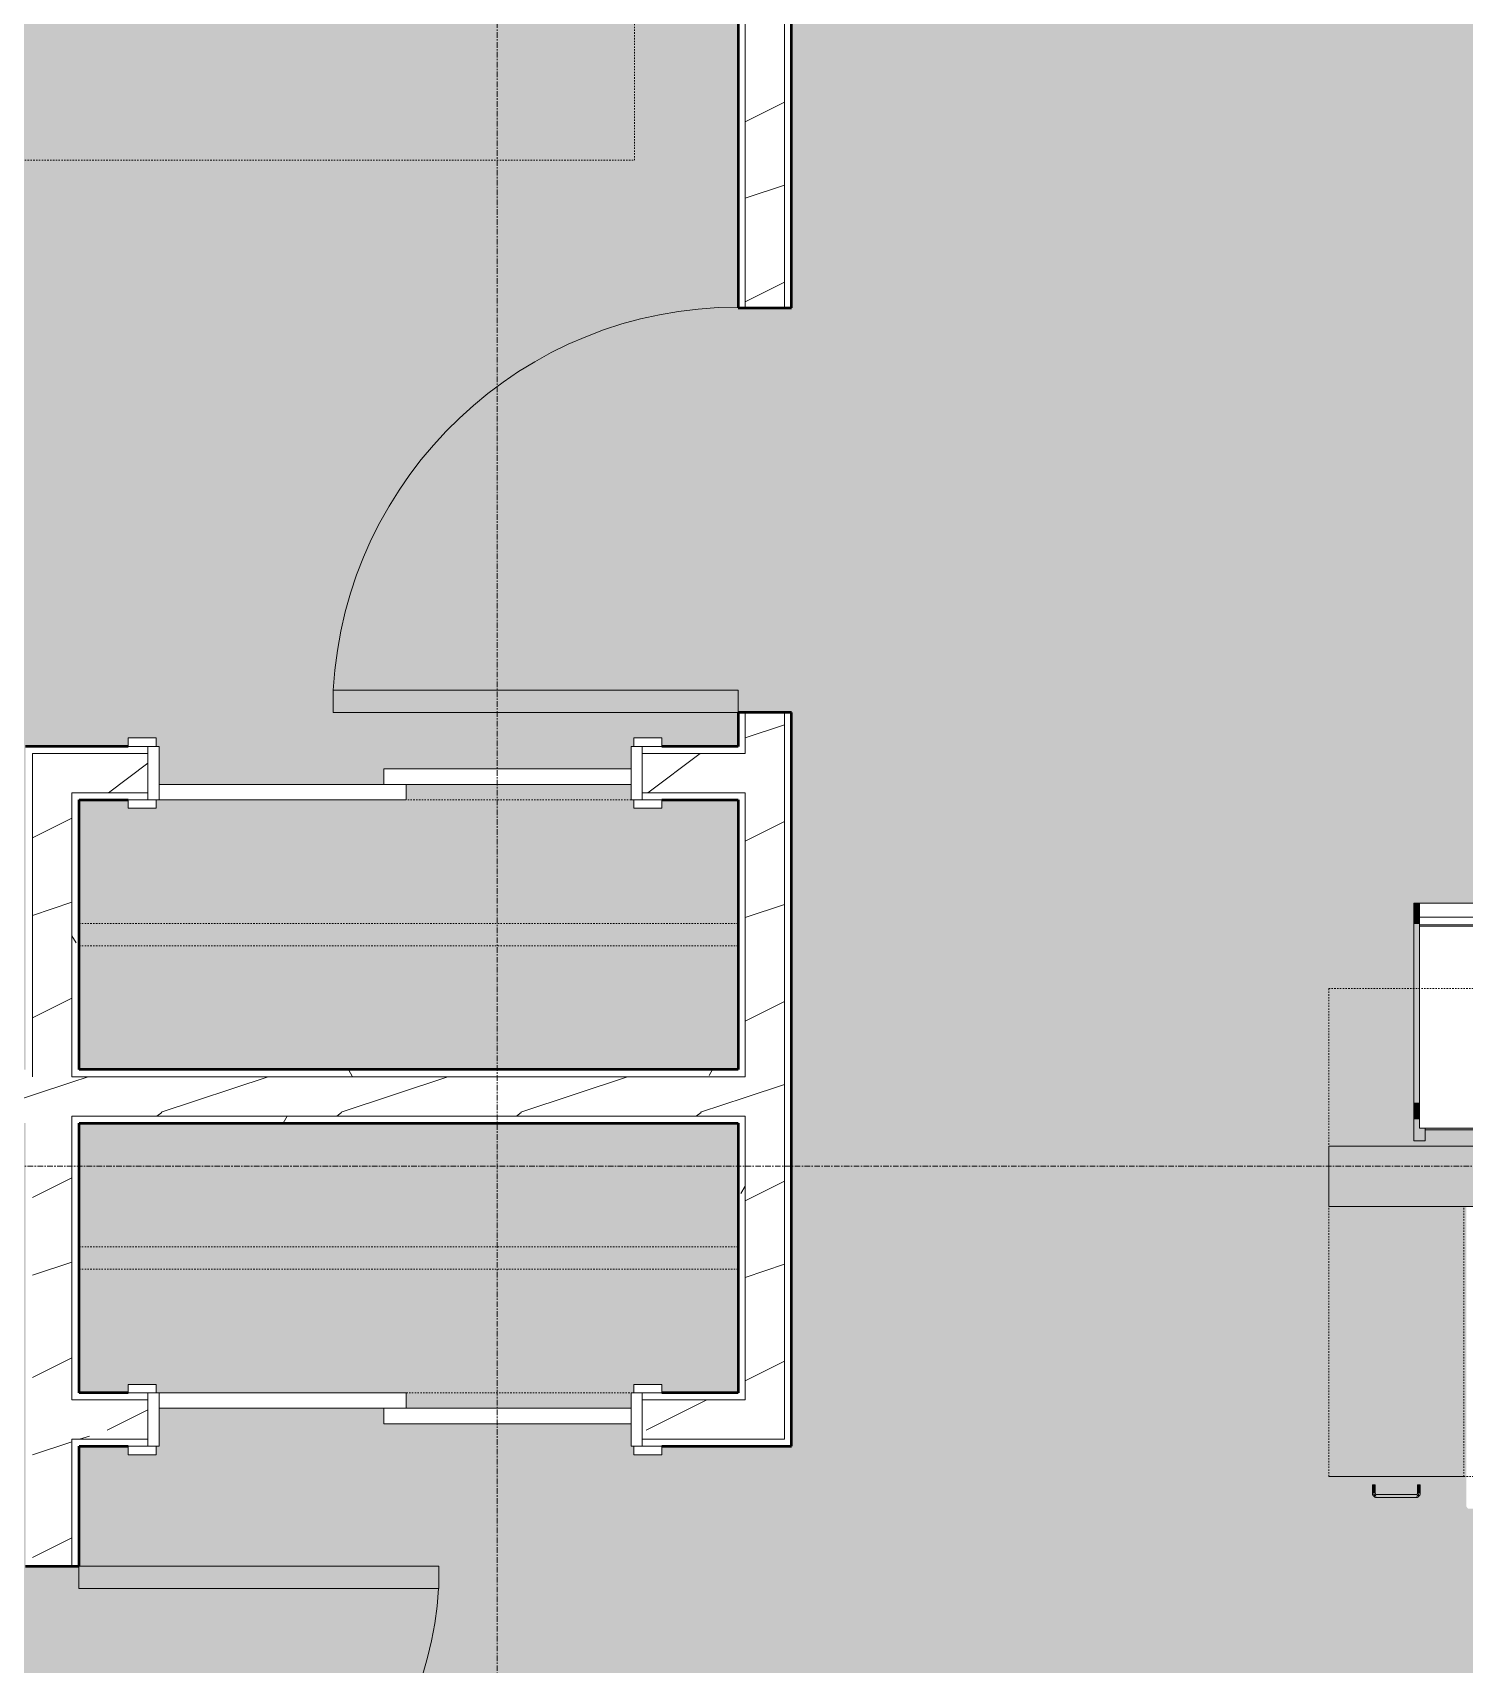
# Model space of a CAD drawing. Header units: inches. Extents: x -4218 to -1814, y 9706 to 12426.
# Drawn here: x -2868.6 to -2741.2, y 11802.9 to 11948 of the extents above; entities that cross this region are included whole.
import ezdxf

# ---------------------------------------------------------------- set-up
doc = ezdxf.new("R2010")
doc.units = ezdxf.units.IN
doc.header["$MEASUREMENT"] = 0
doc.linetypes.add('Dash', pattern=[0.25, 0.125, -0.125])
doc.linetypes.add('Grid Line 1_2_', pattern=[0.875, 0.5, -0.125, 0.125, -0.125])
for name, color, linetype, lineweight in [('0-1', 7, 'Continuous', 5), ('0-2', 10, 'Continuous', 13), ('A-AREA-PATT-4', 41, 'Continuous', 9), ('A-DOOR-1', 7, 'Continuous', 9), ('A-DOOR-2', 50, 'Continuous', 20), ('A-DOOR-FRAM-1', 50, 'Continuous', 20), ('A-WALL-1', 8, 'Continuous', 5), ('A-WALL-2', 250, 'Continuous', 50), ('A-WALL-3', 10, 'Continuous', 13), ('A-WALL-PATT-1', 7, 'Continuous', 9), ('A-WALL-PATT-2', 253, 'Continuous', 9), ('I-FURN-1', 7, 'Continuous', 9), ('I-FURN-2', 9, 'Continuous', 9), ('I-FURN-HDLN-1', 7, 'Dash', 9), ('Q-CASE', 31, 'Continuous', 9), ('Q-CASE-HDLN-1', 7, 'Dash', 9), ('Q-CASE-HDLN-2', 31, 'Continuous', 9), ('S-GRID-1', 1, 'Grid Line 1_2_', 9)]:
    doc.layers.add(name, color=color, linetype=linetype, lineweight=lineweight)
pattern_1 = [(0, (0, 0), (30.72, 7.68), [1.267, -21.773, 1.267, -21.773, -122.88]), (0, (0, 0), (30.72, 7.68), [-46.08, 1.267, -44.813, 1.267, -21.773, -53.76]), (0, (0, 0), (30.72, 7.68), [-115.2, 1.267, -14.093, 1.267, -37.133]), (120, (11.52, 3.84), (-22.011075, 22.7643004), [1.267, -21.773, 1.267, -21.773, -122.88]), (120, (11.52, 3.84), (-22.011075, 22.7643004), [-46.08, 1.267, -44.813, 1.267, -21.773, -53.76]), (120, (11.52, 3.84), (-22.011075, 22.7643004), [-115.2, 1.267, -14.093, 1.267, -37.133]), (240, (15.36, 19.2), (-8.708925, -30.4443004), [1.267, -21.773, 1.267, -21.773, -122.88]), (240, (15.36, 19.2), (-8.708925, -30.4443004), [-46.08, 1.267, -44.813, 1.267, -21.773, -53.76]), (240, (15.36, 19.2), (-8.708925, -30.4443004), [-115.2, 1.267, -14.093, 1.267, -37.133])]
pattern_2 = [(216.87, (6.397, 15.994), (47.98094286, 31.9870857), [7.997, -71.971]), (206.565, (15.994, 11.196), (-15.993714, -15.9941327), [17.881, -17.881]), (198.435, (15.994, 3.199), (-31.9867405, -15.9938803), [10.115, -40.461])]

# ---------------------------------------------------------------- blocks, each defined once
blk = doc.blocks.new('OD_CW_Countertop - OD_CW_Countertop-2487585-FLOOR PLAN - 3RD FLOOR')
at = {"layer": 'Q-CASE-HDLN-1'}
for p, q in [((109.34, 24), (0.74, 24)), ((0.74, 24), (0.74, -19.38)), ((0.74, -19.38), (97.09, -19.38))]:
    blk.add_line(p, q, dxfattribs=at)
blk = doc.blocks.new('Bar_Stool_6722_1_ - Bar_Stool_6722_1_-1229311-FLOOR PLAN - 3RD FLOOR')
at = {"layer": 'I-FURN-2'}
for points in [[(1, 19.22), (1, 21.13), (0, 21.13), (0, 19.21), (1, 19.21)], [(16.5, 19.69), (16.5, 21.13), (15.5, 21.13), (15.5, 19.99), (16, 19.99), (16, 19.21), (16.5, 19.21)], [(0.5, 18.08), (0.5, 19.21), (0, 19.21), (0, 17.72), (0.5, 17.72)], [(1, 18.71), (1, 19.21), (0.5, 19.21), (0.5, 17.72), (1, 17.72), (1, 18.44)], [(15.5, 20.14), (1, 20.14), (1, 19.99), (15.5, 19.99), (15.5, 20.06)], [(16.5, 17.97), (16.5, 19.21), (16, 19.21), (16, 17.72), (16.5, 17.72)], [(1, 17.72), (0, 17.72), (0, 1.78), (1, 1.78), (1, 17.63)], [(16.5, 17.72), (16, 17.72), (16, 1.78), (16.5, 1.78), (16.5, 16.36)], [(1, 1.78), (0, 1.78), (0, 0.98), (1, 0.98), (1, 1.73)], [(16.5, 1.3), (16.5, 1.78), (16, 1.78), (16, 0.98), (16.5, 0.98), (16.5, 1.25)], [(1, 0.46), (1, 0.98), (0, 0.98), (0, 0), (1, 0), (1, 0.3)], [(16.5, 0.46), (16.5, 0.98), (16, 0.98), (16, 0), (16.5, 0), (16.5, 0.31)]]:
    blk.add_hatch(color=256, dxfattribs=at).paths.add_polyline_path(points, flags=0)
at = {"layer": 'I-FURN-1'}
for p, q in [((0, 19.21), (0, 21.13)), ((1, 21.13), (0, 21.13)), ((1, 21.13), (1, 20.14)), ((15.5, 20.14), (15.5, 21.13)), ((16.5, 21.13), (15.5, 21.13)), ((16.5, 21.13), (16.5, 19.21)), ((0, 17.72), (0, 19.21)), ((1, 20.14), (15.5, 20.14)), ((1, 20.14), (1, 20.06)), ((1, 20.06), (1, 19.99)), ((16, 20), (1, 20)), ((1, 19.89), (1, 19.99)), ((1, 17.63), (1, 19.89)), ((15.5, 20.06), (15.5, 20.14)), ((15.5, 19.98), (15.5, 20.06)), ((16, 19.99), (16, 19.89)), ((16, 19.89), (16, 17.63)), ((16.5, 19.21), (16.5, 17.72)), ((0, 1.78), (0, 17.72)), ((1, 2.03), (1, 17.63)), ((16, 17.63), (16, 2.03)), ((16.5, 17.72), (16.5, 1.78)), ((1, 1.78), (0, 1.78)), ((0, 1.78), (0, 0.98)), ((1, 1.91), (1, 2.03)), ((16, 2.03), (1, 2.03)), ((1, 1.24), (1, 1.91)), ((16, 1.91), (1, 1.91)), ((16, 2.03), (16, 1.91)), ((16, 1.91), (16, 1.24)), ((16.5, 1.78), (16, 1.78)), ((16.5, 0.98), (16.5, 1.78)), ((1, 0.98), (0, 0.98)), ((0, 0.98), (0, 0)), ((0, 0), (1, 0)), ((1, 0), (1, 1.24)), ((1, 1.24), (16, 1.24)), ((16, 1.24), (16, 0)), ((16.5, 0.98), (16, 0.98)), ((16, 0), (16.5, 0)), ((16.5, 0), (16.5, 0.98)), ((1, 0), (16, 0))]:
    blk.add_line(p, q, dxfattribs=at)
blk = doc.blocks.new('Single-Flush - 32_ x 84_-1372863-FLOOR PLAN - 3RD FLOOR')
at = {"layer": 'A-DOOR-1'}
blk.add_arc((16, -2.37), 32.07, 180, 266.4241, dxfattribs=at)
at = {"layer": 'A-DOOR-2'}
for p, q in [((14, -2.37), (14, -34.38)), ((16, -2.37), (14, -2.37)), ((16, -2.37), (16, -34.38)), ((16, -34.38), (14, -34.38))]:
    blk.add_line(p, q, dxfattribs=at)
blk = doc.blocks.new('Single-Flush - 36_ x 84_-1372824-FLOOR PLAN - 3RD FLOOR')
at = {"layer": 'A-DOOR-1'}
blk.add_arc((18, -2.37), 36.07, 180, 266.8211, dxfattribs=at)
at = {"layer": 'A-DOOR-2'}
for p, q in [((16, -2.37), (16, -38.39)), ((18, -2.37), (16, -2.37)), ((18, -2.37), (18, -38.39)), ((18, -38.39), (16, -38.39))]:
    blk.add_line(p, q, dxfattribs=at)
blk = doc.blocks.new('FOLDING_SLIDING CLOSET - 42_ x 80_-1372841-FLOOR PLAN - 3RD FLOOR')
at = {"layer": 'A-DOOR-1'}
for p, q in [((-23.75, 3.25), (-21.25, 3.25)), ((-23.75, 2.5), (-23.75, 3.25)), ((-21.25, 3.25), (-21.25, 2.5)), ((21.25, 3.25), (23.75, 3.25)), ((21.25, 2.5), (21.25, 3.25)), ((23.75, 3.25), (23.75, 2.5)), ((-21.25, 2.5), (-23.75, 2.5)), ((23.75, 2.5), (21.25, 2.5)), ((-23.75, -2.25), (-21.25, -2.25)), ((-23.75, -3), (-23.75, -2.25)), ((-21.25, -2.25), (-21.25, -3)), ((21.25, -2.25), (23.75, -2.25)), ((21.25, -3), (21.25, -2.25)), ((23.75, -2.25), (23.75, -3)), ((-21.25, -3), (-23.75, -3)), ((23.75, -3), (21.25, -3))]:
    blk.add_line(p, q, dxfattribs=at)
at = {"layer": 'A-DOOR-2'}
for p, q in [((-1, 0.5), (21, 0.5)), ((-1, -0.88), (-1, 0.5)), ((21, 0.5), (21, -0.88)), ((-21, -0.88), (1, -0.88)), ((-21, -2.25), (-21, -0.88)), ((21, -0.88), (-1, -0.88)), ((1, -0.88), (1, -2.25)), ((1, -2.25), (-21, -2.25))]:
    blk.add_line(p, q, dxfattribs=at)
at = {"layer": 'A-DOOR-FRAM-1'}
for p, q in [((-22, 2.5), (-21, 2.5)), ((-22, -2.25), (-22, 2.5)), ((-21, 2.5), (-21, -2.25)), ((21, 2.5), (22, 2.5)), ((21, -2.25), (21, 2.5)), ((22, 2.5), (22, -2.25)), ((-21, -2.25), (-22, -2.25)), ((22, -2.25), (21, -2.25))]:
    blk.add_line(p, q, dxfattribs=at)
blk = doc.blocks.new('OD_CW_Closet - OD_CW_Closet-V31-FLOOR PLAN - 3RD FLOOR')
at = {"layer": 'Q-CASE-HDLN-1'}
for p, q in [((7.5, 24), (0.74, 24)), ((0.74, 24), (0.74, 0)), ((30.25, 24), (10.25, 24)), ((59.38, 24), (55, 24)), ((59.38, 0), (59.38, 24)), ((0.74, 13), (59.38, 13)), ((0.74, 11), (59.38, 11)), ((0.74, 0), (59.38, 0))]:
    blk.add_line(p, q, dxfattribs=at)
blk = doc.blocks.new('OD_CW_Closet - OD_CW_Closet-V32-FLOOR PLAN - 3RD FLOOR')
at = {"layer": 'Q-CASE-HDLN-1'}
for p, q in [((59.38, 24), (0.74, 24)), ((0.74, 24), (0.74, 0)), ((59.38, 0), (59.38, 24)), ((0.74, 13), (59.38, 13)), ((0.74, 11), (59.38, 11)), ((0.74, 0), (7.5, 0)), ((10.25, 0), (30.25, 0)), ((55, 0), (59.38, 0))]:
    blk.add_line(p, q, dxfattribs=at)
blk = doc.blocks.new('FOLDING_SLIDING CLOSET - 42_ x 80_-1372832-FLOOR PLAN - 3RD FLOOR')
at = {"layer": 'A-DOOR-1'}
for p, q in [((-21.25, 3), (-23.75, 3)), ((-23.75, 3), (-23.75, 2.25)), ((-21.25, 2.25), (-21.25, 3)), ((23.75, 3), (21.25, 3)), ((21.25, 3), (21.25, 2.25)), ((23.75, 2.25), (23.75, 3)), ((-23.75, 2.25), (-21.25, 2.25)), ((21.25, 2.25), (23.75, 2.25)), ((-21.25, -2.5), (-23.75, -2.5)), ((-23.75, -2.5), (-23.75, -3.25)), ((-21.25, -3.25), (-21.25, -2.5)), ((23.75, -2.5), (21.25, -2.5)), ((21.25, -2.5), (21.25, -3.25)), ((23.75, -3.25), (23.75, -2.5)), ((-23.75, -3.25), (-21.25, -3.25)), ((21.25, -3.25), (23.75, -3.25))]:
    blk.add_line(p, q, dxfattribs=at)
at = {"layer": 'A-DOOR-2'}
for p, q in [((1, 2.25), (-21, 2.25)), ((-21, 2.25), (-21, 0.88)), ((1, 0.88), (1, 2.25)), ((-21, 0.88), (1, 0.88)), ((21, 0.88), (-1, 0.88)), ((-1, 0.88), (-1, -0.5)), ((21, -0.5), (21, 0.88)), ((-1, -0.5), (21, -0.5))]:
    blk.add_line(p, q, dxfattribs=at)
at = {"layer": 'A-DOOR-FRAM-1'}
for p, q in [((-21, 2.25), (-22, 2.25)), ((-22, 2.25), (-22, -2.5)), ((-21, -2.5), (-21, 2.25)), ((21, 2.25), (21, -2.5)), ((22, 2.25), (21, 2.25)), ((22, -2.5), (22, 2.25)), ((-22, -2.5), (-21, -2.5)), ((21, -2.5), (22, -2.5))]:
    blk.add_line(p, q, dxfattribs=at)
blk = doc.blocks.new('Bed-Standard - King 78_ x 80_-1242963-FLOOR PLAN - 3RD FLOOR')
at = {"layer": 'I-FURN-1'}
for p, q in [((49.69, 38.2), (-28.31, 38.2)), ((-28.31, 38.2), (-28.31, -41.8)), ((49.69, -41.8), (49.69, 38.2)), ((-25.31, 36.2), (-25.31, 24.2)), ((-25.31, 36.2), (46.69, 36.2)), ((46.69, 36.2), (46.69, 24.2)), ((49.69, 24.2), (-28.31, 17.63)), ((-25.31, 24.2), (46.69, 24.2)), ((-28.31, -41.8), (49.69, -41.8))]:
    blk.add_line(p, q, dxfattribs=at)
at = {"layer": 'I-FURN-HDLN-1'}
for p, q in [((-64.31, 38.2), (-64.31, -77.8)), ((73.69, -77.8), (73.69, 38.2)), ((-64.31, -77.8), (73.69, -77.8))]:
    blk.add_line(p, q, dxfattribs=at)
blk = doc.blocks.new('Drawer_Base_Cabinet_3_drawer_12205 - 12_-2354592-FLOOR PLAN - 3RD FLOOR')
at = {"layer": 'Q-CASE'}
for points in [[(-1.38, -25.5), (-1.14, -25.5), (-1.17, -24.75), (-1.38, -24.75), (-1.38, -25.45)], [(-1.32, -25.5), (-1.26, -25.77), (-1.01, -25.78), (-1.05, -25.69), (-1.29, -25.5)], [(-1.01, -25.75), (-1.01, -25.87), (2.49, -25.84), (2.49, -25.62), (-1.01, -25.66), (-1.01, -25.72)], [(2.49, -25.81), (2.76, -25.75), (2.77, -25.5), (2.68, -25.53), (2.49, -25.78)], [(2.62, -25.5), (2.86, -25.5), (2.83, -24.75), (2.62, -24.75)]]:
    blk.add_hatch(color=256, dxfattribs=at).paths.add_polyline_path(points, flags=0)
at = {"layer": 'Q-CASE-HDLN-1'}
for p, q in [((6.74, 0), (-5.26, 0)), ((-5.26, -24), (-5.26, 0)), ((6.74, -24), (6.74, 0)), ((6.74, -24), (-5.26, -24))]:
    blk.add_line(p, q, dxfattribs=at)
at = {"layer": 'Q-CASE-HDLN-2'}
for p, q in [((-1.39, -24.75), (-1.39, -25.5)), ((-1.39, -24.75), (-1.38, -24.75)), ((-1.38, -24.75), (-1.39, -24.75)), ((-1.39, -24.75), (-1.39, -25.5)), ((-1.39, -24.75), (-1.38, -24.75)), ((-1.38, -24.75), (-1.39, -24.75)), ((-1.39, -24.75), (-1.39, -25.5)), ((-1.39, -24.75), (-1.14, -24.75)), ((-1.38, -24.75), (-1.39, -24.75)), ((-1.14, -25.5), (-1.14, -24.75)), ((-1.14, -24.75), (-1.14, -24.75)), ((-1.14, -24.75), (-1.14, -24.75)), ((-1.14, -25.5), (-1.14, -24.75)), ((-1.14, -24.75), (-1.14, -24.75)), ((-1.14, -24.75), (-1.14, -24.75)), ((-1.14, -25.5), (-1.14, -24.75)), ((-1.14, -24.75), (-1.14, -24.75)), ((2.49, -25.62), (-1.01, -25.62)), ((-1.01, -25.87), (2.49, -25.87)), ((2.61, -24.75), (2.61, -25.5)), ((2.62, -24.75), (2.61, -24.75)), ((2.61, -24.75), (2.62, -24.75)), ((2.61, -24.75), (2.61, -25.5)), ((2.62, -24.75), (2.61, -24.75)), ((2.61, -24.75), (2.62, -24.75)), ((2.61, -24.75), (2.61, -25.5)), ((2.62, -24.75), (2.61, -24.75)), ((2.61, -24.75), (2.86, -24.75)), ((2.86, -25.5), (2.86, -24.75)), ((2.86, -24.75), (2.86, -24.75)), ((2.86, -24.75), (2.86, -24.75)), ((2.86, -25.5), (2.86, -24.75)), ((2.86, -24.75), (2.86, -24.75)), ((2.86, -24.75), (2.86, -24.75)), ((2.86, -25.5), (2.86, -24.75)), ((2.86, -24.75), (2.86, -24.75))]:
    blk.add_line(p, q, dxfattribs=at)
at = {"layer": 'Q-CASE-HDLN-2', "flags": 128}
for points in [[(-1.39, -25.5), (-1.39, -25.51), (-1.39, -25.53), (-1.38, -25.54), (-1.38, -25.56), (-1.38, -25.57), (-1.38, -25.59), (-1.37, -25.6), (-1.37, -25.62), (-1.36, -25.63), (-1.36, -25.65), (-1.35, -25.66), (-1.34, -25.67), (-1.34, -25.69), (-1.33, -25.7), (-1.32, -25.71), (-1.31, -25.72), (-1.3, -25.74), (-1.29, -25.75), (-1.28, -25.76)], [(-1.39, -25.5), (-1.39, -25.51), (-1.39, -25.53), (-1.38, -25.54), (-1.38, -25.56), (-1.38, -25.57), (-1.38, -25.59), (-1.37, -25.6), (-1.37, -25.62), (-1.36, -25.63), (-1.36, -25.65), (-1.35, -25.66), (-1.34, -25.67), (-1.34, -25.69), (-1.33, -25.7), (-1.32, -25.71), (-1.31, -25.72), (-1.3, -25.74), (-1.29, -25.75), (-1.28, -25.76)], [(-1.39, -25.5), (-1.39, -25.51), (-1.39, -25.53), (-1.38, -25.54), (-1.38, -25.56), (-1.38, -25.57), (-1.38, -25.59), (-1.37, -25.6), (-1.37, -25.62), (-1.36, -25.63), (-1.36, -25.65), (-1.35, -25.66), (-1.34, -25.67), (-1.34, -25.69), (-1.33, -25.7), (-1.32, -25.71), (-1.31, -25.72), (-1.3, -25.74), (-1.29, -25.75), (-1.28, -25.76), (-1.27, -25.77), (-1.26, -25.78), (-1.25, -25.79), (-1.24, -25.8), (-1.23, -25.81), (-1.21, -25.82), (-1.2, -25.82), (-1.19, -25.83), (-1.18, -25.84), (-1.16, -25.84), (-1.15, -25.85), (-1.13, -25.85), (-1.12, -25.86), (-1.11, -25.86), (-1.09, -25.87), (-1.08, -25.87), (-1.06, -25.87), (-1.05, -25.87), (-1.03, -25.87), (-1.02, -25.87), (-1.01, -25.87)], [(-1.26, -25.78), (-1.25, -25.79), (-1.24, -25.8), (-1.23, -25.81), (-1.21, -25.82), (-1.2, -25.82), (-1.19, -25.83), (-1.18, -25.84), (-1.16, -25.84), (-1.15, -25.85), (-1.13, -25.85), (-1.12, -25.86), (-1.11, -25.86), (-1.09, -25.87), (-1.08, -25.87), (-1.06, -25.87), (-1.05, -25.87), (-1.03, -25.87), (-1.02, -25.87), (-1.01, -25.87)], [(-1.26, -25.78), (-1.25, -25.79), (-1.24, -25.8), (-1.23, -25.81), (-1.21, -25.82), (-1.2, -25.82), (-1.19, -25.83), (-1.18, -25.84), (-1.16, -25.84), (-1.15, -25.85), (-1.13, -25.85), (-1.12, -25.86), (-1.11, -25.86), (-1.09, -25.87), (-1.08, -25.87), (-1.06, -25.87), (-1.05, -25.87), (-1.03, -25.87), (-1.02, -25.87), (-1.01, -25.87)], [(-1.01, -25.62), (-1.02, -25.62), (-1.02, -25.62), (-1.03, -25.62), (-1.03, -25.62), (-1.04, -25.62), (-1.04, -25.62), (-1.05, -25.62), (-1.05, -25.62), (-1.06, -25.62), (-1.06, -25.62), (-1.07, -25.61), (-1.07, -25.61), (-1.07, -25.61), (-1.08, -25.61), (-1.08, -25.6), (-1.09, -25.6), (-1.09, -25.6), (-1.09, -25.59), (-1.1, -25.59), (-1.1, -25.59), (-1.11, -25.58), (-1.11, -25.58), (-1.11, -25.58), (-1.11, -25.57), (-1.12, -25.57), (-1.12, -25.56), (-1.12, -25.56), (-1.12, -25.55), (-1.13, -25.55), (-1.13, -25.55), (-1.13, -25.54), (-1.13, -25.54), (-1.13, -25.53), (-1.13, -25.53), (-1.14, -25.52), (-1.14, -25.52), (-1.14, -25.51), (-1.14, -25.51), (-1.14, -25.5), (-1.14, -25.5)], [(-1.01, -25.62), (-1.02, -25.62), (-1.02, -25.62), (-1.03, -25.62), (-1.03, -25.62), (-1.04, -25.62), (-1.04, -25.62), (-1.05, -25.62), (-1.05, -25.62), (-1.06, -25.62), (-1.06, -25.62), (-1.07, -25.61), (-1.07, -25.61), (-1.07, -25.61), (-1.08, -25.61), (-1.08, -25.6), (-1.09, -25.6), (-1.09, -25.6), (-1.09, -25.59), (-1.1, -25.59), (-1.1, -25.59), (-1.11, -25.58), (-1.11, -25.58), (-1.11, -25.58), (-1.11, -25.57), (-1.12, -25.57), (-1.12, -25.56), (-1.12, -25.56), (-1.12, -25.55), (-1.13, -25.55), (-1.13, -25.55), (-1.13, -25.54), (-1.13, -25.54), (-1.13, -25.53), (-1.13, -25.53), (-1.14, -25.52), (-1.14, -25.52), (-1.14, -25.51), (-1.14, -25.51), (-1.14, -25.5), (-1.14, -25.5)], [(-1.01, -25.62), (-1.02, -25.62), (-1.02, -25.62), (-1.03, -25.62), (-1.03, -25.62), (-1.04, -25.62), (-1.04, -25.62), (-1.05, -25.62), (-1.05, -25.62), (-1.06, -25.62), (-1.06, -25.62), (-1.07, -25.61), (-1.07, -25.61), (-1.07, -25.61), (-1.08, -25.61), (-1.08, -25.6), (-1.09, -25.6), (-1.09, -25.6), (-1.09, -25.59), (-1.1, -25.59), (-1.1, -25.59), (-1.11, -25.58), (-1.11, -25.58), (-1.11, -25.58), (-1.11, -25.57), (-1.12, -25.57), (-1.12, -25.56), (-1.12, -25.56), (-1.12, -25.55), (-1.13, -25.55), (-1.13, -25.55), (-1.13, -25.54), (-1.13, -25.54), (-1.13, -25.53), (-1.13, -25.53), (-1.14, -25.52), (-1.14, -25.52), (-1.14, -25.51), (-1.14, -25.51), (-1.14, -25.5), (-1.14, -25.5)], [(2.61, -25.5), (2.61, -25.5), (2.61, -25.51), (2.61, -25.51), (2.61, -25.52), (2.61, -25.52), (2.61, -25.53), (2.61, -25.53), (2.61, -25.54), (2.6, -25.54), (2.6, -25.55), (2.6, -25.55), (2.6, -25.56), (2.6, -25.56), (2.59, -25.57), (2.59, -25.57), (2.59, -25.57), (2.58, -25.58), (2.58, -25.58), (2.58, -25.59), (2.57, -25.59), (2.57, -25.59), (2.57, -25.6), (2.56, -25.6), (2.56, -25.6), (2.56, -25.61), (2.55, -25.61), (2.55, -25.61), (2.54, -25.61), (2.54, -25.61), (2.53, -25.62), (2.53, -25.62), (2.52, -25.62), (2.52, -25.62), (2.51, -25.62), (2.51, -25.62), (2.5, -25.62), (2.5, -25.62), (2.49, -25.62), (2.49, -25.62)], [(2.61, -25.5), (2.61, -25.5), (2.61, -25.51), (2.61, -25.51), (2.61, -25.52), (2.61, -25.52), (2.61, -25.53), (2.61, -25.53), (2.61, -25.54), (2.6, -25.54), (2.6, -25.55), (2.6, -25.55), (2.6, -25.56), (2.6, -25.56), (2.59, -25.57), (2.59, -25.57), (2.59, -25.57), (2.58, -25.58), (2.58, -25.58), (2.58, -25.59), (2.57, -25.59), (2.57, -25.59), (2.57, -25.6), (2.56, -25.6), (2.56, -25.6), (2.56, -25.61), (2.55, -25.61), (2.55, -25.61), (2.54, -25.61), (2.54, -25.61), (2.53, -25.62), (2.53, -25.62), (2.52, -25.62), (2.52, -25.62), (2.51, -25.62), (2.51, -25.62), (2.5, -25.62), (2.5, -25.62), (2.49, -25.62), (2.49, -25.62)], [(2.49, -25.87), (2.5, -25.87), (2.52, -25.87), (2.53, -25.87), (2.55, -25.87), (2.56, -25.87), (2.58, -25.86), (2.59, -25.86), (2.61, -25.86), (2.62, -25.85), (2.63, -25.85), (2.65, -25.84), (2.66, -25.83), (2.67, -25.83), (2.69, -25.82), (2.7, -25.81), (2.71, -25.8), (2.72, -25.79), (2.73, -25.78), (2.75, -25.77), (2.76, -25.76), (2.77, -25.75), (2.78, -25.74), (2.79, -25.73), (2.79, -25.72), (2.8, -25.7), (2.81, -25.69), (2.82, -25.68), (2.83, -25.66), (2.83, -25.65), (2.84, -25.64), (2.84, -25.62), (2.85, -25.61), (2.85, -25.59), (2.85, -25.58), (2.86, -25.56), (2.86, -25.55), (2.86, -25.53), (2.86, -25.52), (2.86, -25.5), (2.86, -25.5)], [(2.61, -25.5), (2.61, -25.5), (2.61, -25.51), (2.61, -25.51), (2.61, -25.52), (2.61, -25.52), (2.61, -25.53), (2.61, -25.53), (2.61, -25.54), (2.6, -25.54), (2.6, -25.55), (2.6, -25.55), (2.6, -25.56), (2.6, -25.56), (2.59, -25.57), (2.59, -25.57), (2.59, -25.57), (2.58, -25.58), (2.58, -25.58), (2.58, -25.59), (2.57, -25.59), (2.57, -25.59), (2.57, -25.6), (2.56, -25.6), (2.56, -25.6), (2.56, -25.61), (2.55, -25.61), (2.55, -25.61), (2.54, -25.61), (2.54, -25.61), (2.53, -25.62), (2.53, -25.62), (2.52, -25.62), (2.52, -25.62), (2.51, -25.62), (2.51, -25.62), (2.5, -25.62), (2.5, -25.62), (2.49, -25.62), (2.49, -25.62), (2.49, -25.62)], [(2.49, -25.87), (2.5, -25.87), (2.52, -25.87), (2.53, -25.87), (2.55, -25.87), (2.56, -25.87), (2.58, -25.86), (2.59, -25.86), (2.61, -25.86), (2.62, -25.85), (2.63, -25.85), (2.65, -25.84), (2.66, -25.83), (2.67, -25.83), (2.69, -25.82), (2.7, -25.81), (2.71, -25.8), (2.72, -25.79), (2.73, -25.78), (2.75, -25.77)], [(2.49, -25.87), (2.5, -25.87), (2.52, -25.87), (2.53, -25.87), (2.55, -25.87), (2.56, -25.87), (2.58, -25.86), (2.59, -25.86), (2.61, -25.86), (2.62, -25.85), (2.63, -25.85), (2.65, -25.84), (2.66, -25.83), (2.67, -25.83), (2.69, -25.82), (2.7, -25.81), (2.71, -25.8), (2.72, -25.79), (2.73, -25.78), (2.75, -25.77)], [(2.77, -25.75), (2.78, -25.74), (2.79, -25.73), (2.79, -25.72), (2.8, -25.7), (2.81, -25.69), (2.82, -25.68), (2.83, -25.66), (2.83, -25.65), (2.84, -25.64), (2.84, -25.62), (2.85, -25.61), (2.85, -25.59), (2.85, -25.58), (2.86, -25.56), (2.86, -25.55), (2.86, -25.53), (2.86, -25.52), (2.86, -25.5), (2.86, -25.5)], [(2.77, -25.75), (2.78, -25.74), (2.79, -25.73), (2.79, -25.72), (2.8, -25.7), (2.81, -25.69), (2.82, -25.68), (2.83, -25.66), (2.83, -25.65), (2.84, -25.64), (2.84, -25.62), (2.85, -25.61), (2.85, -25.59), (2.85, -25.58), (2.86, -25.56), (2.86, -25.55), (2.86, -25.53), (2.86, -25.52), (2.86, -25.5), (2.86, -25.5)]]:
    blk.add_lwpolyline(points, dxfattribs=at)
blk = doc.blocks.new('CTR - 1st Phase - Unit Layouts_rvt-1-FLOOR PLAN - 3RD FLOOR')
at = {"layer": 'A-WALL-1'}
h = blk.add_hatch(color=256, dxfattribs=at)
h.paths.add_polyline_path([(-2682.2, 11843.61), (-2656.95, 11843.61), (-2656.95, 11848.99), (-2753.3, 11848.99), (-2753.3, 11843.61), (-2682.95, 11843.61)], flags=0)
h.paths.add_polyline_path([(-2659.2, 11843.99), (-2659.2, 11844.48), (-2657.7, 11844.48), (-2657.7, 11843.99), (-2658.7, 11843.99)], flags=0)
at = {"layer": 'A-WALL-PATT-1'}
h = blk.add_hatch(dxfattribs=at)
h.set_pattern_fill('FP_1', color=256, style=0, pattern_type=2)
h.set_pattern_definition(pattern_1)
h.paths.add_polyline_path([(-2805.25, 11827.04), (-2805.25, 11851.66), (-2805.87, 11851.66), (-2805.87, 11827.04)], flags=0)
h.paths.add_polyline_path([(-2805.87, 11855.16), (-2805.25, 11855.16), (-2805.25, 11880.41), (-2805.87, 11880.41), (-2805.87, 11855.79)], flags=0)
h.paths.add_polyline_path([(-2805.25, 11883.91), (-2805.25, 11887.54), (-2805.87, 11887.54), (-2805.87, 11883.91)], flags=0)
h.paths.add_polyline_path([(-2805.25, 11923.54), (-2805.25, 12110.34), (-2805.87, 12110.34), (-2805.87, 11923.54)], flags=0)
h = blk.add_hatch(dxfattribs=at)
h.set_pattern_fill('FP_1', color=256, style=0, pattern_type=2)
h.set_pattern_definition(pattern_1)
h.paths.add_polyline_path([(-2865.14, 11725.99), (-2864.51, 11725.99), (-2864.51, 11762.61), (-2865.14, 11762.61), (-2865.14, 11737.24)], flags=0)
h.paths.add_polyline_path([(-2864.51, 11766.11), (-2864.51, 11779.64), (-2865.14, 11779.64), (-2865.14, 11766.11)], flags=0)
h.paths.add_polyline_path([(-2864.51, 11811.64), (-2864.51, 11822.91), (-2865.14, 11822.91), (-2865.14, 11811.64)], flags=0)
h.paths.add_polyline_path([(-2864.51, 11826.41), (-2864.51, 11851.66), (-2865.14, 11851.66), (-2865.14, 11826.41)], flags=0)
h.paths.add_polyline_path([(-2864.51, 11855.16), (-2864.51, 11880.41), (-2865.14, 11880.41), (-2865.14, 11855.16)], flags=0)
h = blk.add_hatch(dxfattribs=at)
h.set_pattern_fill('FP_1', color=256, style=0, pattern_type=2)
h.set_pattern_definition(pattern_1)
h.paths.add_polyline_path([(-2904.77, 11855.16), (-2904.77, 11855.79), (-2932.52, 11855.79), (-2932.52, 11855.16), (-2923.93, 11855.16)], flags=0)
h.paths.add_polyline_path([(-2869.28, 11855.16), (-2869.26, 11855.16), (-2869.26, 11855.79), (-2870.77, 11855.79), (-2870.77, 11855.16)], flags=0)
h.paths.add_polyline_path([(-2805.87, 11855.16), (-2805.87, 11855.79), (-2864.51, 11855.79), (-2864.51, 11855.16), (-2856.39, 11855.16)], flags=0)
h = blk.add_hatch(dxfattribs=at)
h.set_pattern_fill('FP_1', color=256, style=0, pattern_type=2)
h.set_pattern_definition(pattern_1)
h.paths.add_polyline_path([(-2856.39, 11851.04), (-2805.87, 11851.04), (-2805.87, 11851.66), (-2864.51, 11851.66), (-2864.51, 11851.04)], flags=0)
h.paths.add_polyline_path([(-2870.77, 11851.04), (-2869.26, 11851.04), (-2869.26, 11851.66), (-2870.77, 11851.66)], flags=0)
h.paths.add_polyline_path([(-2929.65, 11851.04), (-2904.77, 11851.04), (-2904.77, 11851.66), (-2932.52, 11851.64), (-2932.52, 11851.04)], flags=0)
at = {"layer": 'A-WALL-PATT-2'}
h = blk.add_hatch(dxfattribs=at)
h.set_pattern_fill('FP_2', color=256, style=0, pattern_type=2)
h.set_pattern_definition(pattern_2)
h.paths.add_polyline_path([(-2805.25, 11826.41), (-2801.75, 11826.41), (-2801.75, 11887.54), (-2805.25, 11887.54), (-2805.25, 11827.04)], flags=0)
h.paths.add_polyline_path([(-2801.75, 11923.54), (-2801.75, 12110.34), (-2805.25, 12110.34), (-2805.25, 11923.54)], flags=0)
h = blk.add_hatch(dxfattribs=at)
h.set_pattern_fill('FP_2', color=256, style=0, pattern_type=2)
h.set_pattern_definition(pattern_2)
h.paths.add_polyline_path([(-2868.64, 11724.74), (-2865.14, 11724.74), (-2865.14, 11779.64), (-2868.64, 11779.64), (-2868.64, 11737.24)], flags=0)
h.paths.add_polyline_path([(-2868.64, 11811.64), (-2865.14, 11811.64), (-2865.14, 11883.91), (-2868.64, 11883.91), (-2868.64, 11820.7)], flags=0)
h = blk.add_hatch(dxfattribs=at)
h.set_pattern_fill('FP_2', color=256, style=0, pattern_type=2)
h.set_pattern_definition(pattern_2)
h.paths.add_polyline_path([(-2805.25, 11880.41), (-2805.25, 11883.91), (-2814.39, 11883.91), (-2814.39, 11880.41), (-2805.87, 11880.41)], flags=0)
h.paths.add_polyline_path([(-2858.39, 11880.41), (-2858.39, 11883.91), (-2865.14, 11883.91), (-2865.14, 11880.41), (-2864.51, 11880.41)], flags=0)
h = blk.add_hatch(dxfattribs=at)
h.set_pattern_fill('FP_2', color=256, style=0, pattern_type=2)
h.set_pattern_definition(pattern_2)
h.paths.add_polyline_path([(-2856.39, 11851.66), (-2805.25, 11851.66), (-2805.25, 11855.16), (-2865.14, 11855.16), (-2865.14, 11851.66), (-2864.51, 11851.66)], flags=0)
h.paths.add_polyline_path([(-2870.77, 11851.66), (-2868.64, 11851.66), (-2868.64, 11855.16), (-2870.77, 11855.16)], flags=0)
h.paths.add_polyline_path([(-2923.93, 11851.66), (-2904.77, 11851.66), (-2904.77, 11855.16), (-2932.52, 11855.16), (-2932.52, 11851.66), (-2929.65, 11851.66)], flags=0)
h = blk.add_hatch(dxfattribs=at)
h.set_pattern_fill('FP_2', color=256, style=0, pattern_type=2)
h.set_pattern_definition(pattern_2)
h.paths.add_polyline_path([(-2805.25, 11822.91), (-2801.75, 11822.91), (-2801.75, 11826.41), (-2814.39, 11826.41), (-2814.39, 11822.91), (-2805.87, 11822.91)], flags=0)
h.paths.add_polyline_path([(-2858.39, 11822.91), (-2858.39, 11826.41), (-2865.14, 11826.41), (-2865.14, 11822.91), (-2864.51, 11822.91)], flags=0)
at = {"layer": 'A-WALL-2'}
for p, q in [((-2805.87, 12110.34), (-2805.87, 11923.54)), ((-2801.12, 11923.54), (-2801.12, 12110.34)), ((-2805.87, 11923.54), (-2801.12, 11923.54)), ((-2805.87, 11887.54), (-2805.87, 11884.54)), ((-2801.12, 11887.54), (-2805.87, 11887.54)), ((-2801.12, 11827.04), (-2801.12, 11887.54)), ((-2868.64, 11884.54), (-2869.26, 11884.54)), ((-2864.51, 11884.54), (-2868.64, 11884.54)), ((-2860.14, 11884.54), (-2864.51, 11884.54)), ((-2805.87, 11884.54), (-2812.64, 11884.54)), ((-2864.51, 11855.79), (-2864.51, 11879.79)), ((-2864.51, 11879.79), (-2860.14, 11879.79)), ((-2812.64, 11879.79), (-2805.87, 11879.79)), ((-2805.87, 11879.79), (-2805.87, 11855.79)), ((-2805.87, 11855.79), (-2864.51, 11855.79)), ((-2864.51, 11827.04), (-2864.51, 11851.04)), ((-2864.51, 11851.04), (-2805.87, 11851.04)), ((-2805.87, 11851.04), (-2805.87, 11827.04)), ((-2860.14, 11827.04), (-2864.51, 11827.04)), ((-2805.87, 11827.04), (-2812.64, 11827.04)), ((-2801.12, 11822.91), (-2801.12, 11827.04)), ((-2864.51, 11822.29), (-2860.14, 11822.29)), ((-2864.51, 11811.64), (-2864.51, 11822.29)), ((-2812.64, 11822.29), (-2801.12, 11822.29)), ((-2801.12, 11822.29), (-2801.12, 11822.91)), ((-2869.26, 11811.64), (-2864.51, 11811.64))]:
    blk.add_line(p, q, dxfattribs=at)
at = {"layer": 'A-WALL-3'}
for p, q in [((-2805.25, 11923.54), (-2805.25, 12110.34)), ((-2801.75, 11923.54), (-2801.75, 12110.34)), ((-2805.25, 11883.91), (-2805.25, 11887.54)), ((-2801.75, 11827.04), (-2801.75, 11887.54)), ((-2868.64, 11883.91), (-2868.64, 11855.16)), ((-2868.64, 11883.91), (-2865.14, 11883.91)), ((-2865.14, 11883.91), (-2864.51, 11883.91)), ((-2864.51, 11883.91), (-2858.39, 11883.91)), ((-2814.39, 11883.91), (-2805.87, 11883.91)), ((-2805.25, 11883.91), (-2805.87, 11883.91)), ((-2865.14, 11880.41), (-2865.14, 11855.16)), ((-2865.14, 11880.41), (-2864.51, 11880.41)), ((-2864.51, 11880.41), (-2858.39, 11880.41)), ((-2814.39, 11880.41), (-2805.87, 11880.41)), ((-2805.25, 11880.41), (-2805.87, 11880.41)), ((-2805.25, 11855.16), (-2805.25, 11880.41)), ((-2865.14, 11855.16), (-2864.51, 11855.16)), ((-2864.51, 11855.16), (-2865.14, 11855.16)), ((-2864.51, 11855.16), (-2805.87, 11855.16)), ((-2805.25, 11855.16), (-2805.87, 11855.16)), ((-2864.51, 11851.66), (-2865.14, 11851.66)), ((-2865.14, 11851.66), (-2865.14, 11826.41)), ((-2865.14, 11851.66), (-2864.51, 11851.66)), ((-2864.51, 11851.66), (-2805.87, 11851.66)), ((-2805.87, 11851.66), (-2805.25, 11851.66)), ((-2805.25, 11827.04), (-2805.25, 11851.66)), ((-2753.3, 11848.99), (-2656.95, 11848.99)), ((-2753.3, 11848.99), (-2753.3, 11843.61)), ((-2656.95, 11843.61), (-2753.3, 11843.61)), ((-2865.14, 11826.41), (-2864.51, 11826.41)), ((-2858.39, 11826.41), (-2864.51, 11826.41)), ((-2805.25, 11826.41), (-2814.39, 11826.41)), ((-2805.25, 11827.04), (-2805.25, 11826.41)), ((-2801.75, 11827.04), (-2801.75, 11826.41)), ((-2801.75, 11826.41), (-2801.75, 11822.91)), ((-2865.14, 11822.91), (-2864.51, 11822.91)), ((-2865.14, 11822.91), (-2865.14, 11811.64)), ((-2858.39, 11822.91), (-2864.51, 11822.91)), ((-2801.75, 11822.91), (-2814.39, 11822.91))]:
    blk.add_line(p, q, dxfattribs=at)
at = {"layer": '0-2'}
for name, p, rotation in [('Bed-Standard - King 78_ x 80_-1242963-FLOOR PLAN - 3RD FLOOR', (-2892.88, 12000.98), 89.99999999996696), ('Single-Flush - 36_ x 84_-1372824-FLOOR PLAN - 3RD FLOOR', (-2803.5, 11905.54), 269.9999999999209), ('OD_CW_Closet - OD_CW_Closet-V32-FLOOR PLAN - 3RD FLOOR', (-2805.14, 11879.79), 180), ('Bar_Stool_6722_1_ - Bar_Stool_6722_1_-1229311-FLOOR PLAN - 3RD FLOOR', (-2729.25, 11870.58), 180), ('OD_CW_Closet - OD_CW_Closet-V31-FLOOR PLAN - 3RD FLOOR', (-2805.14, 11851.04), 180), ('Single-Flush - 32_ x 84_-1372863-FLOOR PLAN - 3RD FLOOR', (-2866.89, 11795.64), 89.99999999991644)]:
    blk.add_blockref(name, p, dxfattribs=dict(at, rotation=rotation))
for name, p in [('FOLDING_SLIDING CLOSET - 42_ x 80_-1372841-FLOOR PLAN - 3RD FLOOR', (-2836.39, 11882.04)), ('OD_CW_Countertop - OD_CW_Countertop-2487585-FLOOR PLAN - 3RD FLOOR', (-2754.04, 11838.99)), ('Drawer_Base_Cabinet_3_drawer_12205 - 12_-2354592-FLOOR PLAN - 3RD FLOOR', (-2748.04, 11843.61)), ('FOLDING_SLIDING CLOSET - 42_ x 80_-1372832-FLOOR PLAN - 3RD FLOOR', (-2836.39, 11824.79))]:
    blk.add_blockref(name, p, dxfattribs=at)
blk = doc.blocks.new('CTR - 1st Phase - Shell_rvt-1-FLOOR PLAN - 3RD FLOOR')
at = {"layer": 'S-GRID-1'}
for p, q in [((-2827.32, 9836.18), (-2827.32, 12376.79)), ((-1814.21, 11847.19), (-4168.71, 11847.19))]:
    blk.add_line(p, q, dxfattribs=at)

msp = doc.modelspace()

# ---------------------------------------------------------------- hatches: boundary and pattern name
at = {"layer": 'A-AREA-PATT-4'}
h = msp.add_hatch(color=256, dxfattribs=at)
h.paths.add_polyline_path([(-2743.19874, 11743.9894), (-2744.94874, 11743.9894), (-2744.94874, 11779.9894), (-2743.19874, 11779.9894), (-2743.19874, 11757.28897)], flags=0)
h.paths.add_polyline_path([(-2844.33079, 11725.9894), (-2805.89874, 11725.9894), (-2805.89874, 11743.9894), (-2803.89874, 11743.9894), (-2803.89874, 11761.9894), (-2813.83079, 11761.9894), (-2813.83079, 11766.7394), (-2799.14874, 11766.7394), (-2799.14874, 11743.9894), (-2779.19874, 11743.9894), (-2779.19874, 11742.0519), (-2778.57374, 11742.0519), (-2778.57374, 11739.9894), (-2743.82374, 11739.9894), (-2743.82374, 11742.0519), (-2743.19874, 11742.0519), (-2743.19874, 11743.9894), (-2731.92374, 11743.9894), (-2731.92374, 11725.9894), (-2688.44874, 11725.9894), (-2688.44874, 11738.2394), (-2674.94874, 11738.2394), (-2674.94874, 11725.9894), (-2672.94874, 11725.9894), (-2672.94874, 11738.2394), (-2659.44874, 11738.2394), (-2659.44874, 11725.9894), (-2644.69874, 11725.9894), (-2644.69874, 11740.7394), (-2656.94874, 11740.7394), (-2656.94874, 11751.2394), (-2644.69874, 11751.2394), (-2644.69874, 11752.7394), (-2656.94874, 11752.7394), (-2656.94874, 11763.2394), (-2644.69874, 11763.2394), (-2644.69874, 11764.10751), (-2645.07374, 11764.10751), (-2645.07374, 11763.9894), (-2669.07374, 11763.9894), (-2669.07374, 11793.9894), (-2644.69874, 11793.9894), (-2644.69874, 11794.7394), (-2656.94874, 11794.7394), (-2656.94874, 11796.9894), (-2668.69874, 11796.9894), (-2668.69874, 11796.4894), (-2669.24181, 11796.4894), (-2669.29106, 11796.70578), (-2669.36411, 11796.87162), (-2669.40172, 11797.15391), (-2669.44874, 11797.2394), (-2669.44874, 11805.11866), (-2670.19874, 11805.15101), (-2670.19874, 11805.1769), (-2670.46661, 11805.2394), (-2670.53713, 11805.4894), (-2670.57374, 11805.4894), (-2670.53713, 11808.9894), (-2670.51124, 11808.9894), (-2670.41874, 11809.26262), (-2670.19874, 11809.32778), (-2670.19874, 11809.36014), (-2669.44874, 11809.36014), (-2669.44874, 11817.3644), (-2669.3749, 11817.54367), (-2669.33743, 11817.81943), (-2669.25428, 11818.00344), (-2669.24181, 11818.1144), (-2668.69874, 11818.1144), (-2668.69874, 11817.4894), (-2656.94874, 11817.4894), (-2656.94874, 11829.2394), (-2644.69874, 11829.2394), (-2644.69874, 11830.7394), (-2656.94874, 11830.7394), (-2656.94874, 11841.2394), (-2644.69874, 11841.2394), (-2644.69874, 11842.7394), (-2656.94874, 11842.7394), (-2656.94874, 11843.6144), (-2682.19874, 11843.6144), (-2682.19874, 11819.6144), (-2682.94874, 11819.6144), (-2682.94874, 11819.1144), (-2696.82374, 11819.1144), (-2696.82374, 11818.6144), (-2697.32374, 11818.6144), (-2697.32374, 11819.1144), (-2698.32374, 11819.1144), (-2698.32374, 11819.6144), (-2699.07374, 11819.6144), (-2699.07374, 11819.1144), (-2700.07374, 11819.1144), (-2700.07374, 11818.6144), (-2700.57374, 11818.6144), (-2700.57374, 11819.1144), (-2714.44874, 11819.1144), (-2714.44874, 11819.6144), (-2715.19874, 11819.6144), (-2715.19874, 11843.6144), (-2717.07374, 11843.6144), (-2717.09579, 11816.883), (-2717.13139, 11816.79705), (-2717.27059, 11816.7394), (-2718.16667, 11816.71831), (-2718.16667, 11816.4894), (-2720.78984, 11816.4894), (-2720.78984, 11816.2394), (-2721.38039, 11816.2394), (-2721.38039, 11816.4894), (-2721.97095, 11816.4894), (-2721.97095, 11816.2394), (-2722.5615, 11816.2394), (-2722.5615, 11816.4894), (-2723.15205, 11816.4894), (-2723.15205, 11816.2394), (-2723.7426, 11816.2394), (-2723.7426, 11816.4894), (-2724.33315, 11816.4894), (-2724.33315, 11816.2394), (-2724.9237, 11816.2394), (-2724.9237, 11816.4894), (-2734.28119, 11816.4894), (-2734.31473, 11816.2394), (-2736.24969, 11816.2394), (-2736.24969, 11816.4894), (-2739.98079, 11816.4894), (-2739.98079, 11816.7394), (-2740.92783, 11816.7461), (-2741.07374, 11816.93625), (-2741.07374, 11843.6144), (-2753.29874, 11843.6144), (-2753.29874, 11848.9894), (-2656.94874, 11848.9894), (-2656.94874, 11853.2394), (-2644.69874, 11853.2394), (-2644.69874, 12085.1894), (-2645.54874, 12085.1894), (-2645.54874, 12109.7144), (-2714.91124, 12109.7144), (-2714.91124, 12112.5894), (-2752.93624, 12112.5894), (-2752.93624, 12109.7144), (-2801.12374, 12109.7144), (-2801.12374, 11923.5394), (-2805.87374, 11923.5394), (-2805.87374, 12077.4394), (-2806.43624, 12077.4394), (-2806.43624, 12082.1894), (-2805.87374, 12082.1894), (-2805.87374, 12109.7144), (-2825.42754, 12109.7144), (-2825.42754, 12082.1894), (-2826.43624, 12082.1894), (-2826.43624, 12077.4394), (-2831.56124, 12077.4394), (-2831.56124, 12082.1894), (-2830.17754, 12082.1894), (-2830.17754, 12109.7144), (-2835.12374, 12109.7144), (-2835.12374, 12087.4019), (-2862.99874, 12087.4019), (-2862.99874, 12109.7144), (-2863.57374, 12109.7144), (-2863.57374, 12082.1894), (-2861.56124, 12082.1894), (-2861.56124, 12077.4394), (-2868.32374, 12077.4394), (-2868.32374, 12109.7144), (-2932.52374, 12109.7144), (-2932.52374, 11855.7894), (-2904.77374, 11855.7894), (-2904.77374, 11851.0394), (-2932.52374, 11851.0394), (-2932.52374, 11793.43671), (-2924.79752, 11793.43671), (-2923.8331, 11793.30974), (-2922.9344, 11792.93749), (-2922.16268, 11792.34532), (-2921.57051, 11791.5736), (-2921.19826, 11790.67491), (-2921.07129, 11789.63418), (-2921.07129, 11788.32215), (-2918.04752, 11788.66987), (-2917.04752, 11789.86162), (-2916.04752, 11790.42839), (-2915.04752, 11790.69633), (-2914.04371, 11790.87333), (-2913.04752, 11790.96049), (-2911.05513, 11790.78618), (-2909.04752, 11790.24824), (-2907.04752, 11789.5203), (-2905.04752, 11788.58768), (-2903.04752, 11787.20025), (-2902.04752, 11786.20025), (-2901.54752, 11785.33423), (-2901.04752, 11783.96049), (-2901.04752, 11782.96049), (-2901.54752, 11781.58675), (-2902.04752, 11780.72072), (-2903.04752, 11779.72072), (-2905.04752, 11778.33329), (-2907.05581, 11777.39766), (-2909.38785, 11776.58155), (-2911.05513, 11776.1348), (-2913.04752, 11775.96049), (-2914.53799, 11776.1348), (-2915.04752, 11776.22464), (-2916.04752, 11776.49259), (-2917.04752, 11777.05935), (-2918.04752, 11778.25111), (-2921.07129, 11778.59883), (-2921.07129, 11777.21049), (-2921.19826, 11776.24607), (-2921.57051, 11775.34738), (-2922.16268, 11774.57565), (-2922.9344, 11773.98349), (-2923.92551, 11773.59907), (-2924.79752, 11773.48427), (-2932.52374, 11773.48427), (-2932.52374, 11725.9894), (-2910.01285, 11725.9894), (-2910.01285, 11761.9894), (-2905.26285, 11761.9894), (-2905.26285, 11725.9894), (-2869.26285, 11725.9894), (-2869.26285, 11779.6394), (-2864.51285, 11779.6394), (-2864.51285, 11766.7394), (-2849.83079, 11766.7394), (-2849.83079, 11761.9894), (-2864.51285, 11761.9894), (-2864.51285, 11725.9894), (-2856.39101, 11725.9894)], flags=0)
h.paths.add_polyline_path([(-2844.33079, 11726.7394), (-2844.33079, 11752.7394), (-2819.33079, 11752.7394), (-2819.33079, 11726.7394), (-2822.62376, 11726.7394)], flags=0)
h.paths.add_polyline_path([(-2729.94874, 11727.9894), (-2729.94874, 11757.9894), (-2694.19874, 11757.9894), (-2694.19874, 11727.9894), (-2726.42805, 11727.9894)], flags=0)
h.paths.add_polyline_path([(-2676.68718, 11738.9894), (-2676.68718, 11740.48865), (-2676.19874, 11740.48865), (-2676.19874, 11738.9894)], flags=0)
h.paths.add_polyline_path([(-2671.69874, 11738.9894), (-2671.69874, 11740.48865), (-2671.21029, 11740.48865), (-2671.21029, 11738.9894)], flags=0)
h.paths.add_polyline_path([(-2658.69919, 11749.50095), (-2659.19799, 11749.50095), (-2659.19799, 11749.9894), (-2657.69874, 11749.9894), (-2657.69874, 11749.50095)], flags=0)
h.paths.add_polyline_path([(-2672.94874, 11750.7394), (-2673.06948, 11750.7394), (-2673.03713, 11751.4894), (-2673.01124, 11751.52403), (-2673.19874, 11751.6769), (-2673.19874, 11751.6144), (-2676.69874, 11751.65101), (-2676.73337, 11751.6769), (-2676.88624, 11751.4894), (-2676.828, 11751.4894), (-2676.86035, 11750.7394), (-2677.06948, 11750.7394), (-2677.03713, 11751.4894), (-2677.01124, 11751.4894), (-2676.9639, 11751.75456), (-2676.69874, 11751.82778), (-2676.69874, 11751.8644), (-2673.19874, 11751.82778), (-2673.19874, 11751.8019), (-2672.93086, 11751.7394), (-2672.86035, 11751.4894), (-2672.828, 11751.4894), (-2672.86035, 11750.7394), (-2672.91638, 11750.7394)], flags=0)
h.paths.add_polyline_path([(-2659.19799, 11753.9894), (-2659.19799, 11754.47784), (-2657.69874, 11754.47784), (-2657.69874, 11753.9894), (-2658.69919, 11753.9894)], flags=0)
h.paths.add_polyline_path([(-2928.01285, 11757.2394), (-2929.82374, 11757.2394), (-2929.82374, 11761.9894), (-2928.01285, 11761.9894), (-2928.01285, 11757.28897)], flags=0)
h.paths.add_polyline_path([(-2890.15826, 11763.68732), (-2907.01285, 11763.68732), (-2907.04188, 11763.93732), (-2931.01285, 11763.95862), (-2931.01285, 11765.18732), (-2907.01285, 11765.18732), (-2907.01285, 11765.43732), (-2905.77887, 11765.43732), (-2905.77887, 11765.6144), (-2904.27887, 11765.6144), (-2904.27887, 11765.43732), (-2889.01285, 11765.43732), (-2889.01285, 11765.18732), (-2886.01285, 11765.16602), (-2886.01285, 11763.93732), (-2889.01285, 11763.93732), (-2889.01285, 11763.68732)], flags=0)
h.paths.add_polyline_path([(-2887.51285, 11765.2888), (-2887.51285, 11765.6144), (-2886.01285, 11765.6144), (-2886.01285, 11765.2888)], flags=0)
h.paths.add_polyline_path([(-2670.19874, 11805.27175), (-2670.19874, 11805.36014), (-2669.44874, 11805.36014), (-2669.48817, 11809.11866), (-2670.19874, 11809.15101), (-2670.228, 11809.20578), (-2670.36035, 11808.9894), (-2670.32374, 11808.9894), (-2670.36035, 11805.4894), (-2670.41612, 11805.461), (-2670.23204, 11805.30075)], flags=0)
h.paths.add_polyline_path([(-2646.69874, 11811.2394), (-2644.69874, 11811.2394), (-2644.69874, 11812.7394), (-2646.69874, 11812.7394)], flags=0)
h.paths.add_polyline_path([(-2865.13785, 11811.6394), (-2869.26285, 11811.6394), (-2869.26285, 11851.0394), (-2870.77374, 11851.0394), (-2870.77374, 11855.7894), (-2869.26285, 11855.7894), (-2869.26285, 11884.5394), (-2860.13624, 11884.5394), (-2860.13624, 11885.2894), (-2857.63624, 11885.2894), (-2857.63624, 11884.5394), (-2857.38624, 11884.5394), (-2857.38624, 11881.1644), (-2837.38624, 11881.1644), (-2837.38624, 11882.5394), (-2815.38624, 11882.5394), (-2815.38624, 11884.5394), (-2815.13624, 11884.5394), (-2815.13624, 11885.2894), (-2812.63624, 11885.2894), (-2812.63624, 11884.5394), (-2805.87374, 11884.5394), (-2805.87374, 11887.5394), (-2801.12374, 11887.5394), (-2801.12374, 11822.2894), (-2812.63624, 11822.2894), (-2812.63624, 11821.5394), (-2815.13624, 11821.5394), (-2815.13624, 11822.2894), (-2815.38624, 11822.2894), (-2815.38624, 11824.2894), (-2837.38624, 11824.2894), (-2837.38624, 11825.6644), (-2857.38624, 11825.6644), (-2857.38624, 11822.2894), (-2857.63624, 11822.2894), (-2857.63624, 11821.5394), (-2860.13624, 11821.5394), (-2860.13624, 11822.2894), (-2864.51285, 11822.2894), (-2864.51285, 11811.6394)], flags=0)
h.paths.add_polyline_path([(-2915.8259, 11817.19688), (-2927.14874, 11817.19688), (-2927.79578, 11817.28206), (-2928.39874, 11817.53181), (-2928.9165, 11817.92911), (-2929.3138, 11818.44688), (-2929.56355, 11819.04983), (-2929.64874, 11819.69688), (-2929.64874, 11834.38192), (-2929.56355, 11835.02896), (-2929.3138, 11835.63192), (-2928.9165, 11836.14968), (-2928.39874, 11836.54698), (-2927.79578, 11836.79673), (-2927.14874, 11836.88192), (-2915.64677, 11836.88192), (-2914.78727, 11836.76876), (-2913.98634, 11836.437), (-2913.29856, 11835.90926), (-2912.77081, 11835.22148), (-2912.43397, 11834.38192), (-2912.3259, 11833.56105), (-2912.3259, 11820.69688), (-2912.48415, 11819.69688), (-2912.79481, 11818.94688), (-2913.35103, 11818.222), (-2914.0759, 11817.66579), (-2914.92004, 11817.31614)], flags=0)
h.paths.add_polyline_path([(-2748.69862, 11817.7394), (-2749.04874, 11817.77601), (-2749.04874, 11817.8019), (-2749.32196, 11817.8944), (-2749.38713, 11818.1144), (-2749.41948, 11818.1144), (-2749.38713, 11818.8644), (-2749.178, 11818.8644), (-2749.21035, 11818.1144), (-2749.26512, 11818.08513), (-2749.04874, 11817.95278), (-2749.04874, 11817.9894), (-2745.54874, 11817.95278), (-2745.52034, 11817.89701), (-2745.38713, 11818.1144), (-2745.41948, 11818.1144), (-2745.38713, 11818.8644), (-2745.178, 11818.8644), (-2745.21035, 11818.1144), (-2745.23624, 11818.1144), (-2745.29874, 11817.84652), (-2745.54874, 11817.77601), (-2745.54874, 11817.7394), (-2746.64744, 11817.7394)], flags=0)
h.paths.add_polyline_path([(-2815.38624, 11825.6644), (-2815.38624, 11827.0394), (-2815.13624, 11827.0394), (-2815.13624, 11827.7894), (-2812.63624, 11827.7894), (-2812.63624, 11827.0394), (-2805.87374, 11827.0394), (-2805.87374, 11851.0394), (-2864.51285, 11851.0394), (-2864.51285, 11827.0394), (-2860.13624, 11827.0394), (-2860.13624, 11827.7894), (-2857.63624, 11827.7894), (-2857.63624, 11827.0394), (-2835.38624, 11827.0394), (-2835.38624, 11825.6644), (-2832.49593, 11825.6644)], flags=0)
h.paths.add_polyline_path([(-2657.69874, 11839.50095), (-2659.19799, 11839.50095), (-2659.19799, 11839.9894), (-2657.69874, 11839.9894)], flags=0)
h.paths.add_polyline_path([(-2744.75019, 11849.44597), (-2745.75019, 11849.44597), (-2745.75019, 11870.57888), (-2729.25019, 11870.57888), (-2729.25019, 11849.44597), (-2730.25019, 11849.44597), (-2730.25019, 11850.44347), (-2744.75019, 11850.44347)], flags=0)
h.paths.add_polyline_path([(-2715.62887, 11849.44597), (-2716.62887, 11849.44597), (-2716.62887, 11870.57888), (-2700.12887, 11870.57888), (-2700.12887, 11849.44597), (-2701.12887, 11849.44597), (-2701.12887, 11850.44347), (-2715.62887, 11850.44347)], flags=0)
h.paths.add_polyline_path([(-2685.50756, 11849.44597), (-2686.50756, 11849.44597), (-2686.50756, 11870.57888), (-2670.00756, 11870.57888), (-2670.00756, 11849.44597), (-2671.00756, 11849.44597), (-2671.00756, 11850.44347), (-2685.50756, 11850.44347)], flags=0)
h.paths.add_polyline_path([(-2829.87374, 11855.7894), (-2805.87374, 11855.7894), (-2805.87374, 11879.7894), (-2812.63624, 11879.7894), (-2812.63624, 11879.0394), (-2815.13624, 11879.0394), (-2815.13624, 11879.7894), (-2815.38624, 11879.7894), (-2815.38624, 11881.1644), (-2835.38624, 11881.1644), (-2835.38624, 11879.7894), (-2857.63624, 11879.7894), (-2857.63624, 11879.0394), (-2860.13624, 11879.0394), (-2860.13624, 11879.7894), (-2864.51285, 11879.7894), (-2864.51285, 11855.7894), (-2843.2545, 11855.7894)], flags=0)
h.paths.add_polyline_path([(-2706.14874, 11911.19243), (-2706.14874, 11946.19243), (-2700.14874, 11946.19243), (-2700.14874, 11947.19243), (-2664.14874, 11947.19243), (-2664.14874, 11946.19243), (-2658.14874, 11946.19243), (-2658.14874, 11911.19243), (-2689.45238, 11911.19243)], flags=0)
h.paths.add_polyline_path([(-2930.58624, 11952.73256), (-2930.58624, 11970.73256), (-2912.58624, 11970.73256), (-2912.58624, 11952.73256), (-2923.92551, 11952.73256)], flags=0)
h.paths.add_polyline_path([(-2745.47374, 11956.19243), (-2745.47374, 12040.19243), (-2710.47374, 12040.19243), (-2710.47374, 12034.19243), (-2709.47374, 12034.19243), (-2709.47374, 11962.19243), (-2710.47374, 11962.19243), (-2710.47374, 11956.19243), (-2741.47374, 11956.19243)], flags=0)
h.paths.add_polyline_path([(-2645.07374, 11965.70269), (-2661.19874, 11965.70269), (-2661.19874, 11983.70269), (-2657.19874, 11983.70269), (-2657.19874, 12019.70269), (-2661.19874, 12019.70269), (-2661.19874, 12037.70269), (-2645.07374, 12037.70269), (-2645.07374, 11966.70269)], flags=0)
h.paths.add_polyline_path([(-2913.91532, 11972.6644), (-2931.08624, 11972.6644), (-2931.08624, 12050.6644), (-2851.08624, 12050.6644), (-2851.08624, 11972.6644), (-2912.58624, 11972.6644)], flags=0)
h.paths.add_polyline_path([(-2664.14874, 12049.19243), (-2700.14874, 12049.19243), (-2700.14874, 12050.19243), (-2706.14874, 12050.19243), (-2706.14874, 12085.19243), (-2658.14874, 12085.19243), (-2658.14874, 12050.19243), (-2664.14874, 12050.19243)], flags=0)
h.paths.add_polyline_path([(-2930.58624, 12054.6644), (-2930.58624, 12072.6644), (-2912.58624, 12072.6644), (-2912.58624, 12054.6644), (-2923.92551, 12054.6644)], flags=0)

# ---------------------------------------------------------------- block references
at = {"layer": '0-1'}
for name in ['CTR - 1st Phase - Shell_rvt-1-FLOOR PLAN - 3RD FLOOR', 'CTR - 1st Phase - Unit Layouts_rvt-1-FLOOR PLAN - 3RD FLOOR']:
    msp.add_blockref(name, (0, 0), dxfattribs=at)

doc.saveas('drawing.dxf')
